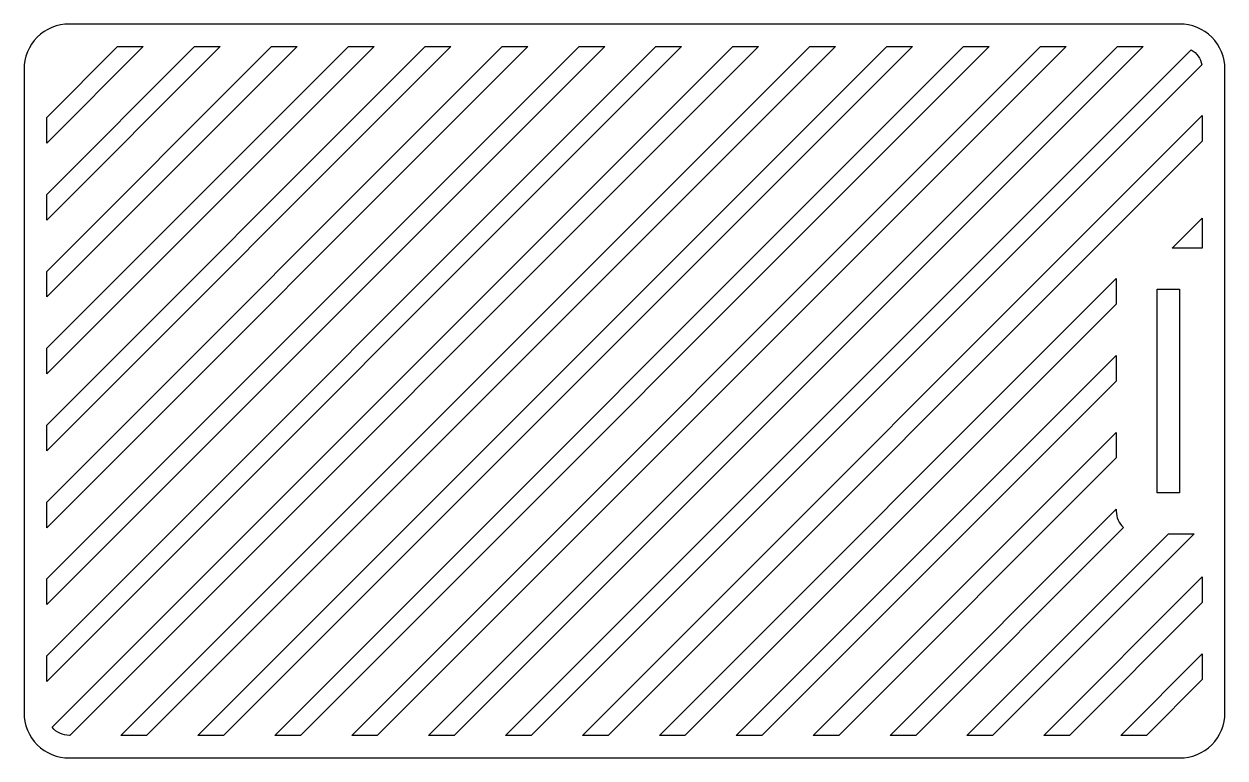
# Model space of a CAD drawing. Header units: millimetres. Extents: x -10 to 255, y -162 to 0.
import ezdxf

# ---------------------------------------------------------------- set-up
doc = ezdxf.new("R2010")
doc.units = ezdxf.units.MM

msp = doc.modelspace()

# ---------------------------------------------------------------- linework, layer by layer
for points in [[(255, -10, 0.414214), (245, 0), (0, 0, 0.414214), (-10, -10), (-10, -152, 0.414214), (0, -162), (245, -162, 0.414214), (255, -152)], [(152.08, -5), (0.08, -157), (0, -157, -0.220294), (-3.81, -155.23), (146.42, -5)], [(101.9, -157), (96.24, -157), (247.55, -5.7, -0.211924), (249.9, -9)], [(232.59, -111.16), (186.75, -157), (181.1, -157), (231, -107.1), (231, -107.5, 0.208282)]]:
    msp.add_lwpolyline(points, format="xyb", close=True)
for points in [[(-5, -128.14), (-5, -122.48), (112.48, -5), (118.14, -5)], [(-5, -139.45), (129.45, -5), (135.11, -5), (-5, -145.11)], [(-5, -111.17), (-5, -105.51), (95.51, -5), (101.17, -5)], [(-5, -94.2), (-5, -88.54), (78.54, -5), (84.2, -5)], [(-5, -77.23), (-5, -71.57), (61.57, -5), (67.23, -5)], [(-5, -60.25), (-5, -54.6), (44.6, -5), (50.25, -5)], [(-5, -43.28), (-5, -37.63), (27.63, -5), (33.28, -5)], [(-5, -26.31), (-5, -20.66), (10.66, -5), (16.31, -5)], [(17.05, -157), (11.39, -157), (163.39, -5), (169.05, -5)], [(34.02, -157), (28.36, -157), (180.36, -5), (186.02, -5)], [(50.99, -157), (45.33, -157), (197.33, -5), (202.99, -5)], [(67.96, -157), (62.3, -157), (214.3, -5), (219.96, -5)], [(84.93, -157), (79.27, -157), (231.27, -5), (236.93, -5)], [(113.22, -157), (250, -20.22), (250, -25.87), (118.87, -157)], [(250, -42.84), (250, -49.5), (243.34, -49.5)], [(231, -61.84), (135.84, -157), (130.19, -157), (231, -56.19)], [(240, -58.5), (245, -58.5), (245, -103.5), (240, -103.5)], [(231, -78.81), (152.81, -157), (147.16, -157), (231, -73.16)], [(231, -95.78), (169.78, -157), (164.13, -157), (231, -90.13)], [(248.22, -112.5), (203.72, -157), (198.07, -157), (242.57, -112.5)], [(250, -127.7), (220.7, -157), (215.04, -157), (250, -122.04)], [(250, -139.01), (250, -144.67), (237.67, -157), (232.01, -157)]]:
    msp.add_lwpolyline(points, close=True)

doc.saveas('drawing.dxf')
